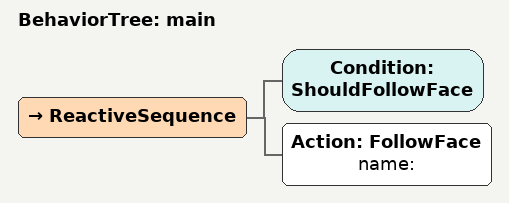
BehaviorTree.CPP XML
<?xml version="1.0"?>
<root main_tree_to_execute="main">
    <BehaviorTree ID="main">
        <ReactiveSequence>
            <Condition ID="ShouldFollowFace"/>
            <Action ID="FollowFace" name=""/>
        </ReactiveSequence>
    </BehaviorTree>
</root>
